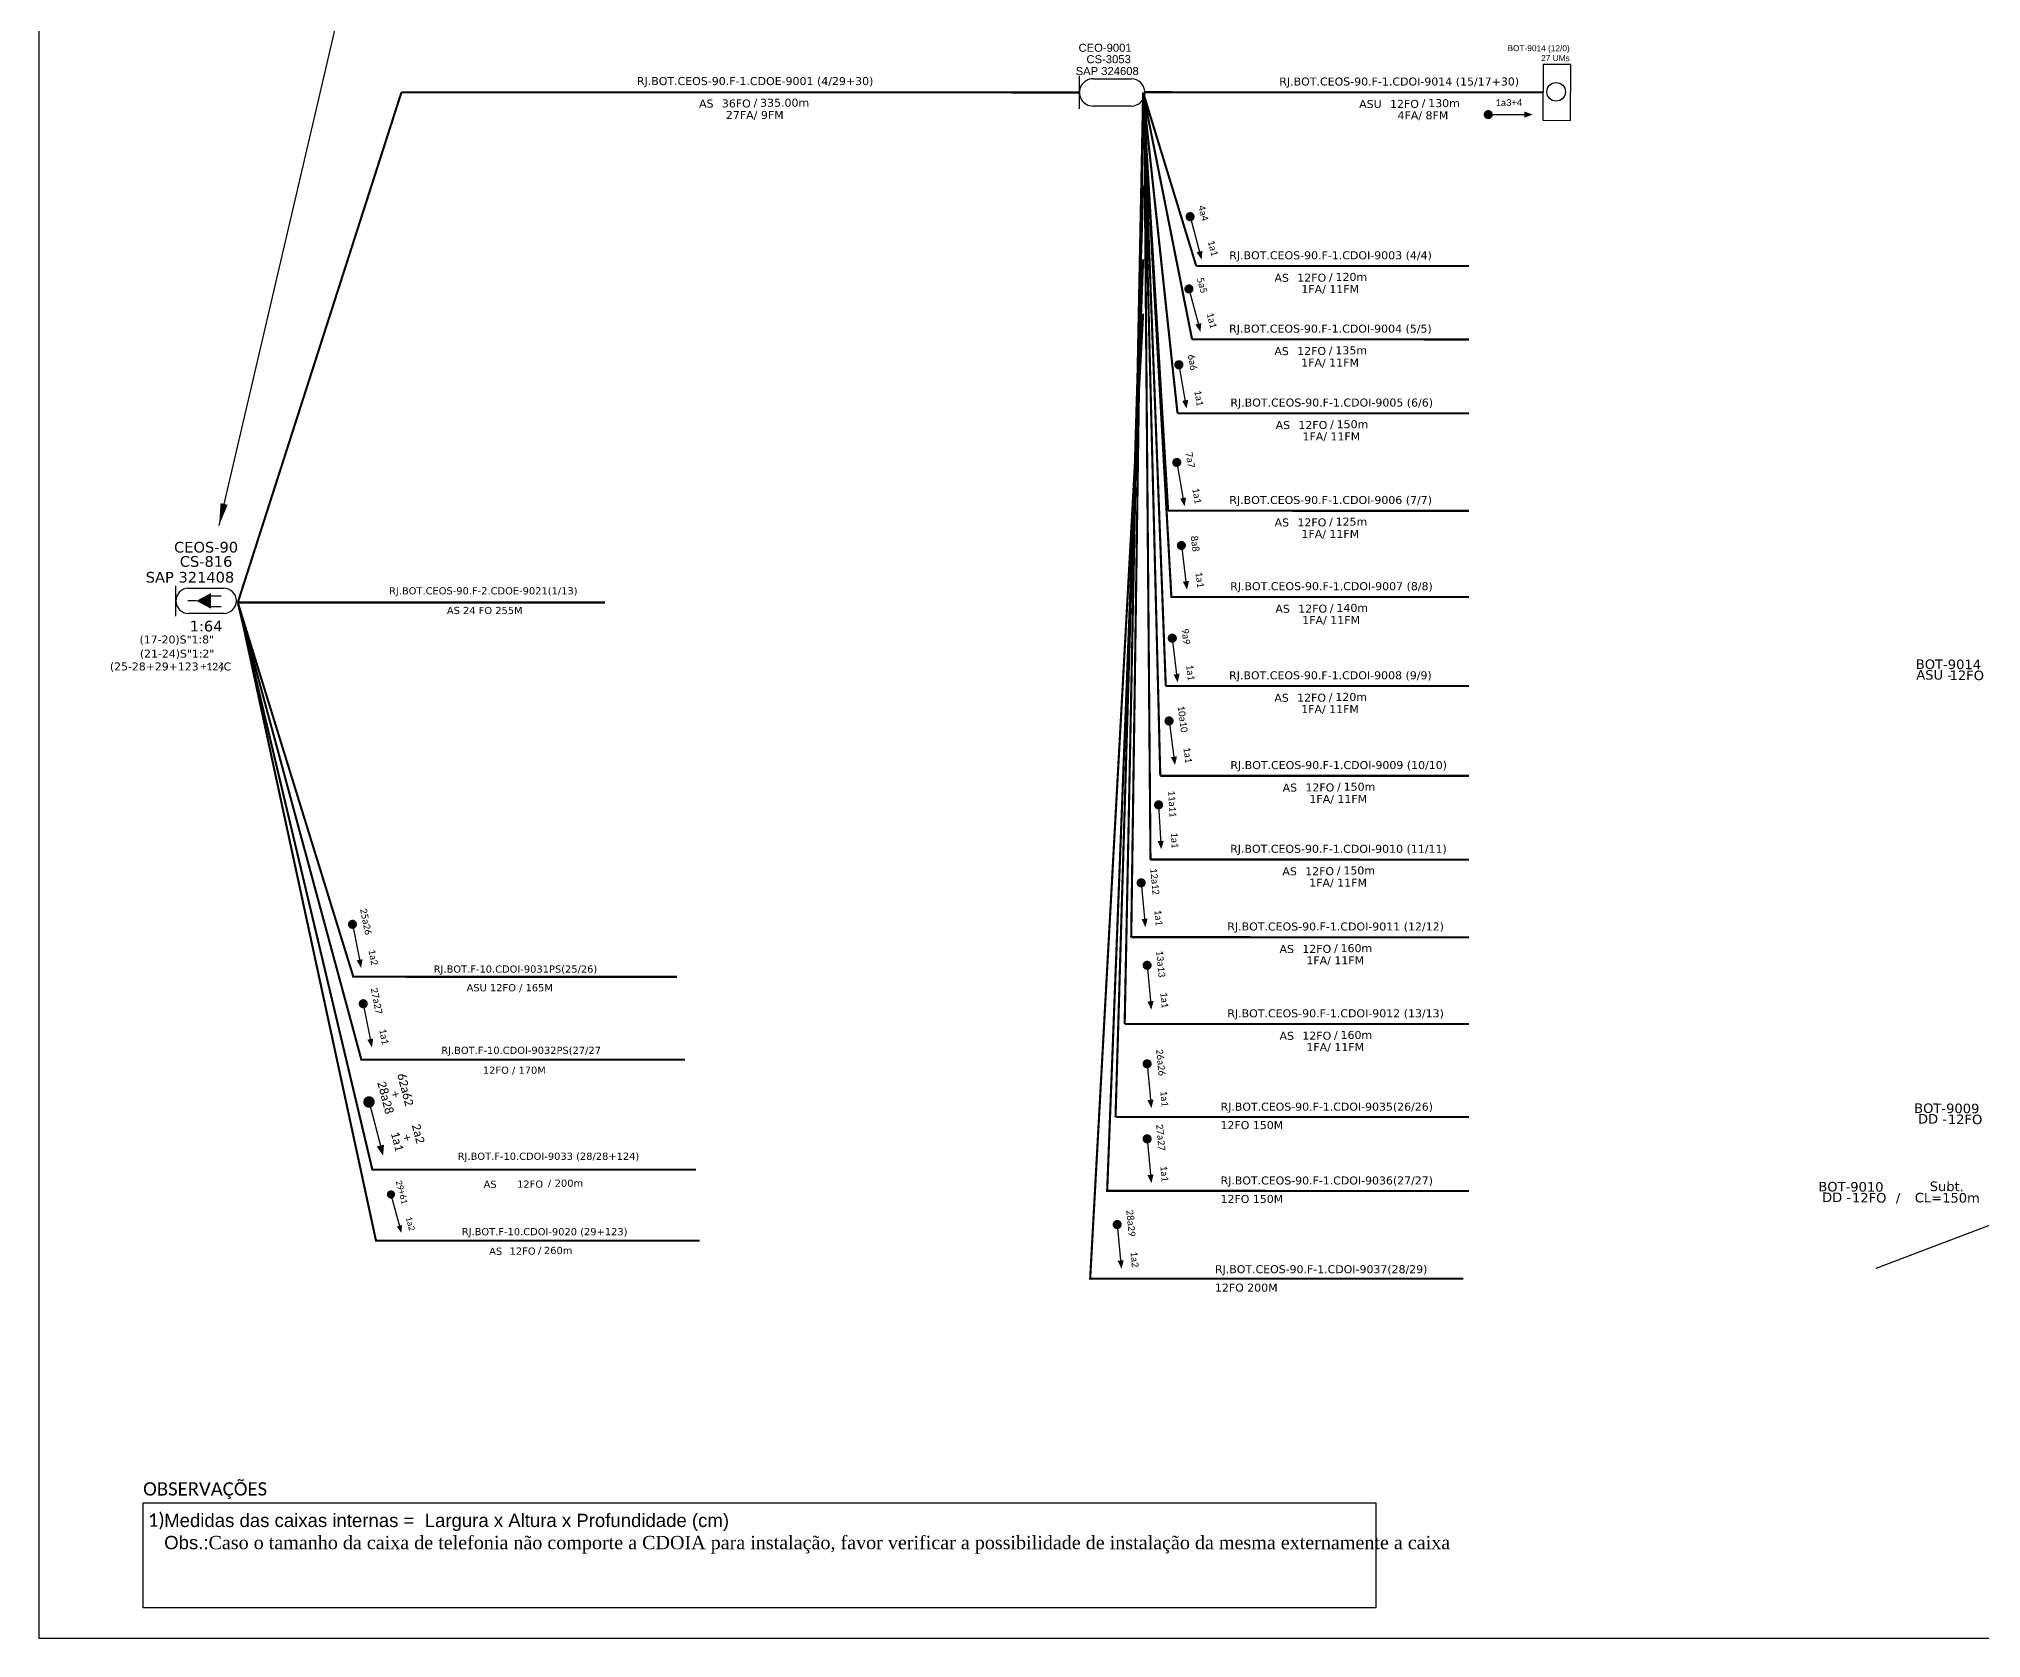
# Model space of a CAD drawing. Header units: metres. Extents: x -1286 to -445, y -500 to 94.
# Drawn here: x -1286.1 to -847.6, y -499.8 to -138.7 of the extents above; entities that cross this region are included whole.
import ezdxf
from ezdxf.enums import TextEntityAlignment as Align

# ---------------------------------------------------------------- set-up
doc = ezdxf.new("R2010")
doc.units = ezdxf.units.M
for name, color, linetype, lineweight in [("20.0-LEGENDA DOS CDO'S", 1, 'Continuous', 0), ('20.2-CDO_POSTE', 1, 'Continuous', 5), ('40.1-ETIQUETAS', 1, 'Continuous', 20)]:
    doc.layers.add(name, color=color, linetype=linetype, lineweight=lineweight)
for name, color, linetype in [('20.4-CEOS', 1, 'Continuous'), ('CAP a instalar', 1, 'Continuous'), ('label_cabos', 7, 'Continuous'), ('Legenda', 1, 'Continuous'), ('Meio Fio', 7, 'Continuous'), ('QUADRA', 7, 'Continuous'), ('SETA', 7, 'Continuous')]:
    doc.layers.add(name, color=color, linetype=linetype)
doc.layers.add('EXTRA', color=50, linetype='Continuous', plot=False)
doc.styles.add('ARIAL', font='arial.ttf')
doc.styles.add('MtXpl_Calibri', font='calibri.ttf')
doc.styles.add('siredit', font='verdana.ttf')
doc.styles.add('WMF-Calibri0', font='calibri.ttf')
doc.linetypes.add('FENCELINE1', pattern='A,0.25,-0.1,[133,ltypeshp.shx,S=0.1,R=0,X=-0.1,Y=0],-0.1,1', length=1.45)
doc.dimstyles.new('ISO-25', dxfattribs={"dimtxt": 2.5, "dimasz": 2.5, "dimexe": 1.25, "dimexo": 0.625, "dimtad": 1, "dimtxsty": 'Standard', "dimcen": 2.5, "dimadec": 0, "dimazin": 0, "dimtfac": 1, "dimtmove": 0, "dimatfit": 3, "dimfxl": 0, "dimarcsym": 0})

# ---------------------------------------------------------------- blocks, each defined once
blk = doc.blocks.new('CDOE-TEXTO PADRÃO')
at = {"layer": "20.0-LEGENDA DOS CDO'S", "color": 0, "style": 'ARIAL'}
for tag, p in [('CDO_N', (0.49, 7.39)), ('CORDOALHA', (0.5, 4.33)), ('SAP', (0.51, 1.67)), ('SPLITER_1', (0.59, -0.91)), ('SPLITER_2', (0.6, -3.55)), ('(XX-XX_F)S', (0.54, -8.29)), ('(XX-XX_L)S', (0.55, -10.83)), ('UMS', (0.55, -13.15))]:
    blk.add_attdef(tag, p, '', height=1.7, rotation=0.118, dxfattribs=at)
blk.add_attdef('FIBRAS_UTILIZADAS', text='', height=1.7, rotation=0.118, dxfattribs=at).set_placement((19.77, 7.43), align=Align.CENTER)
blk = doc.blocks.new('ETIQUETA_RS5F')
at = {"layer": '40.1-ETIQUETAS', "color": 0, "style": 'siredit'}
blk.add_text('/', height=1.5, dxfattribs=at).set_placement((1.58, -1.95), align=Align.MIDDLE_RIGHT)
for tag, p in [('ETIQUETA_R_PRIMARIA', (1.21, 4.1)), ('ETIQUETA_R_SECUNDARIA', (1.21, 2.1)), ('F_ATIVAS/F_MORTAS', (1.14, -4.24))]:
    blk.add_attdef(tag, text='', height=1.5, dxfattribs=at).set_placement(p, align=Align.MIDDLE_CENTER)
for tag, p in [('TIPO_CABO', (-6.58, -2.12)), ('CAP_CABO', (0.4, -2.09))]:
    blk.add_attdef(tag, text='', height=1.5, dxfattribs=at).set_placement(p, align=Align.MIDDLE_RIGHT)
blk.add_attdef('METROS', text='', height=1.5, dxfattribs=at).set_placement((2.14, -1.95), align=Align.MIDDLE_LEFT)
for tag, p in [('FUSÃO_1', (0.85, -8.39)), ('FUSÃO_2', (0.85, -10.6)), ('FUSÃO_3', (0.85, -12.93)), ('FUSÃO_4', (0.85, -15.14)), ('FUSÃO_5', (0.85, -17.16))]:
    blk.add_attdef(tag, text='', height=1.5, dxfattribs=at).set_placement(p, align=Align.CENTER)
blk = doc.blocks.new('LEGENDA DOS CABOS')
at = {"layer": 'EXTRA', "color": 0, "style": 'siredit'}
for tag, p in [('ID', (4.6, 0.97)), ('XX', (9.03, 0.97))]:
    blk.add_attdef(tag, text='', height=0.48, rotation=359.69, dxfattribs=at).set_placement(p, align=Align.MIDDLE_CENTER)
at = {"layer": 'Legenda', "color": 0, "style": 'siredit'}
for tag, p in [('TIPO_CABO', (1.31, 0)), ('CABO', (4.69, -0.05)), ('/', (6.81, -0.05)), ('METROS', (10.03, -0.05))]:
    blk.add_attdef(tag, text='', height=0.8, rotation=359.69, dxfattribs=at).set_placement(p, align=Align.MIDDLE_CENTER)

msp = doc.modelspace()

# ---------------------------------------------------------------- linework, layer by layer
at = {"color": 0}
for p, q in [((-1262.5, -469.23), (-984.25, -469.23)), ((-1262.5, -492.93), (-1262.5, -469.23)), ((-984.25, -469.23), (-984.25, -492.93)), ((-984.25, -492.93), (-1262.5, -492.93))]:
    msp.add_line(p, q, dxfattribs=at)
msp.add_lwpolyline([(-1286.07, -499.81), (-445.07, -499.81), (-445.07, 94.19), (-1286.07, 94.19)], close=True)
at = {"color": 1}
msp.add_lwpolyline([(-946.5, -157.12), (-940.25, -157.16), (-940.18, -144.55), (-946.42, -144.51)], close=True, dxfattribs=at)
at = {"const_width": 1.03}
msp.add_lwpolyline([(-959.36, -155.85, 1), (-958.33, -155.85, 1)], format="xyb", close=True, dxfattribs=at)
at = {"color": 7}
for points, const_width in [([(-1026.29, -178.39, 1), (-1026.03, -179.39, 1)], 1.03), ([(-1026.56, -194.71, 1), (-1026.29, -195.7, 1)], 1.03), ([(-1028.77, -211.82, 1), (-1028.6, -212.84, 1)], 1.03), ([(-1029.26, -233.88, 1), (-1029.08, -234.89, 1)], 1.03), ([(-1028.19, -252.62, 1), (-1028.06, -253.64, 1)], 1.03), ([(-1030.24, -273.54, 1), (-1030.12, -274.57, 1)], 1.03), ([(-1030.97, -292.22, 1), (-1030.84, -293.25, 1)], 1.03), ([(-1033.3, -311.17, 1), (-1033.24, -312.2, 1)], 1.03), ([(-1037.25, -328.77, 1), (-1037.16, -329.8, 1)], 1.03), ([(-1215.36, -338.15, 1), (-1215.16, -339.16, 1)], 1.03), ([(-1035.91, -347.39, 1), (-1035.81, -348.41, 1)], 1.03), ([(-1212.93, -356.07, 1), (-1212.73, -357.09, 1)], 1.03), ([(-1035.91, -369.64, 1), (-1035.81, -370.66, 1)], 1.03), ([(-1211.69, -378.14, 1), (-1211.37, -379.39, 1)], 1.29), ([(-1035.91, -386.57, 1), (-1035.81, -387.6, 1)], 1.03), ([(-1206.69, -399.18, 1), (-1206.46, -400.08, 1)], 0.928), ([(-1042.65, -405.92, 1), (-1042.56, -406.94, 1)], 1.03)]:
    msp.add_lwpolyline(points, format="xyb", close=True, dxfattribs=dict(at, const_width=const_width))
at = {"layer": '20.4-CEOS', "color": 5}
for p, q in [((-1252.29, -262.79), (-1244.32, -262.79)), ((-1244.32, -268.47), (-1252.29, -268.47))]:
    msp.add_line(p, q, dxfattribs=at)
for points in [[(-1255.13, -269.06), (-1255.13, -262.21)], [(-1250.5, -265.63), (-1252.42, -265.63)], [(-1247.36, -264.51), (-1244.94, -264.51)], [(-1247.36, -266.87), (-1244.94, -266.87)]]:
    msp.add_lwpolyline(points, dxfattribs=at)
msp.add_lwpolyline([(-1250.5, -265.63, 0, 3.51, 0), (-1247.22, -265.63, 3.51, 3.51, 0)], format="xyseb", dxfattribs=at)
for centre, start, end in [((-1252.29, -265.63), 90, 270), ((-1244.32, -265.63), 270, 90)]:
    msp.add_arc(centre, 2.84, start, end, dxfattribs=at)
at = {"layer": '40.1-ETIQUETAS', "color": 7}
msp.add_lwpolyline([(-1142, -350.5, 0.482, 0.482, 0), (-1215.07, -350.49, 0.482, 0.482, 0), (-1241.15, -266, 0, 0, 0)], format="xyseb", dxfattribs=at)
at = {"layer": 'CAP a instalar', "color": 5, "linetype": 'Continuous'}
for p, q in [((-1051.14, -154.56), (-1051.14, -147.15)), ((-1048.07, -147.78), (-1039.44, -147.78)), ((-1039.44, -153.93), (-1048.07, -153.93))]:
    msp.add_line(p, q, dxfattribs=at)
at = {"layer": 'CAP a instalar', "color": 5, "linetype": 'FENCELINE1', "ltscale": 7, "const_width": 0.482}
for points in [[(-1241.15, -266), (-1204.21, -150.83)], [(-1129.75, -150.83), (-1204.21, -150.83)], [(-1129.75, -150.83), (-1051.14, -150.85)]]:
    msp.add_lwpolyline(points, dxfattribs=at)
at = {"layer": 'CAP a instalar', "color": 7, "linetype": 'FENCELINE1', "ltscale": 7, "const_width": 0.482}
for points in [[(-1036.76, -150.86), (-1040.93, -361.16)], [(-1036.76, -150.86), (-1039.45, -341.56)], [(-1036.76, -150.86), (-1024.77, -190.03)], [(-1036.76, -150.86), (-1025.71, -206.6)], [(-1036.76, -150.86), (-1029, -223.29)], [(-1036.76, -150.86), (-1031.12, -245.28)], [(-1036.76, -150.86), (-1030.38, -264.75), (-963.21, -264.76)], [(-1036.76, -150.86), (-1031.65, -284.85)], [(-1036.76, -150.86), (-1032.89, -305.12)], [(-1036.54, -150.86), (-1035.1, -324.02)], [(-1036.76, -171.84), (-1042.99, -382.14)], [(-1036.76, -188.52), (-1044.88, -398.83), (-963.21, -398.84)], [(-1024.77, -190.03), (-963.21, -190.05)], [(-1036.76, -200.82), (-1048.72, -418.64), (-964.47, -418.66)], [(-1025.71, -206.6), (-963.21, -206.61)], [(-1029, -223.29), (-963.21, -223.31)], [(-1031.12, -245.28), (-963.21, -245.3)], [(-1241.15, -266), (-1158.24, -266)], [(-1031.65, -284.85), (-963.21, -284.87)], [(-1032.89, -305.12), (-963.21, -305.14)], [(-1035.1, -324.02), (-963.21, -324.04)], [(-1039.45, -341.56), (-963.21, -341.58)], [(-1040.93, -361.16), (-963.21, -361.17)], [(-1042.99, -382.14), (-963.21, -382.16)]]:
    msp.add_lwpolyline(points, dxfattribs=at)
at = {"layer": 'CAP a instalar', "color": 1, "linetype": 'FENCELINE1', "ltscale": 7, "const_width": 0.482}
msp.add_lwpolyline([(-1036.37, -150.8), (-946.46, -150.82)], dxfattribs=at)
at = {"layer": 'CAP a instalar', "color": 7, "linetype": 'FENCELINE1', "ltscale": 7}
for points in [[(-1140.19, -369.19, 0.482, 0.482, 0), (-1213.26, -369.19, 0.482, 0.482, 0), (-1241.15, -266, 0, 0, 0)], [(-1137.71, -394.02, 0.482, 0.482, 0), (-1210.78, -394.02, 0.482, 0.482, 0), (-1241.15, -266, 0, 0, 0)], [(-1136.88, -410.07, 0.482, 0.482, 0), (-1209.95, -410.07, 0.482, 0.482, 0), (-1240.32, -269.36, 0, 0, 0)]]:
    msp.add_lwpolyline(points, format="xyseb", dxfattribs=at)
at = {"layer": 'CAP a instalar', "color": 5, "linetype": 'Continuous'}
for centre, start_param, end_param in [((-1048.07, -150.85), 6.283185, 9.424778), ((-1039.44, -150.85), 3.141593, 6.283185)]:
    msp.add_ellipse(centre, major_axis=(0, 3.07), ratio=1, start_param=start_param, end_param=end_param, dxfattribs=at)
at = {"layer": 'Meio Fio', "color": 1}
msp.add_circle((-943.52, -150.7), 2.1, dxfattribs=at)
at = {"layer": 'QUADRA', "color": 4}
for points in [[(-871.25, -416.29), (-843.87, -405.89)], [(-871.25, -416.29), (-850.01, -408.23)]]:
    msp.add_lwpolyline(points, dxfattribs=at)
at = {"layer": 'SETA'}
msp.add_lwpolyline([(-958.84, -155.85), (-949.97, -155.85)], dxfattribs=at)
at = {"layer": 'SETA', "color": 7}
for points in [[(-1026.16, -178.89), (-1023.87, -187.46)], [(-1026.43, -195.2), (-1024.14, -203.78)], [(-1028.68, -212.33), (-1027.16, -221.07)], [(-1029.17, -234.38), (-1027.62, -243.13)], [(-1028.12, -253.13), (-1027.02, -261.93)], [(-1030.18, -274.05), (-1029.13, -282.87)], [(-1030.9, -292.73), (-1029.73, -301.53)], [(-1033.27, -311.68), (-1032.75, -320.54)], [(-1037.2, -329.29), (-1036.37, -338.12)], [(-1215.26, -338.65), (-1213.54, -347.36)], [(-1035.86, -347.9), (-1035.03, -356.74)], [(-1212.83, -356.58), (-1211.12, -365.29)], [(-1035.86, -370.15), (-1035.03, -378.99)], [(-1211.53, -378.77), (-1208.74, -389.47)], [(-1035.86, -387.08), (-1035.03, -395.92)], [(-1206.58, -399.63), (-1204.52, -407.33)], [(-1042.6, -406.43), (-1041.77, -415.27)]]:
    msp.add_lwpolyline(points, dxfattribs=at)
at = {"layer": 'SETA'}
msp.add_solid([(-950.68, -155.15), (-948.79, -155.84), (-950.68, -156.53)], dxfattribs=at)
at = {"layer": 'SETA', "color": 7}
for points in [[(-1023.37, -186.59), (-1023.55, -188.6), (-1024.7, -186.95)], [(-1023.64, -202.91), (-1023.82, -204.92), (-1024.97, -203.27)], [(-1026.59, -220.25), (-1026.94, -222.23), (-1027.94, -220.49)], [(-1027.06, -242.3), (-1027.4, -244.28), (-1028.41, -242.54)], [(-1026.41, -261.14), (-1026.86, -263.1), (-1027.78, -261.31)], [(-1028.52, -282.08), (-1028.97, -284.04), (-1029.88, -282.24)], [(-1029.13, -300.73), (-1029.56, -302.7), (-1030.5, -300.91)], [(-1032.09, -319.79), (-1032.67, -321.72), (-1033.47, -319.87)], [(-1035.74, -337.35), (-1036.25, -339.3), (-1037.11, -337.48)], [(-1212.99, -346.52), (-1213.3, -348.51), (-1214.34, -346.79)], [(-1034.4, -355.96), (-1034.91, -357.91), (-1035.77, -356.09)], [(-1210.57, -364.45), (-1210.88, -366.44), (-1211.92, -364.72)], [(-1034.4, -378.21), (-1034.91, -380.16), (-1035.77, -378.34)], [(-1208.12, -388.39), (-1208.36, -390.89), (-1209.78, -388.82)], [(-1034.4, -395.14), (-1034.91, -397.09), (-1035.77, -395.27)], [(-1204.07, -406.55), (-1204.23, -408.35), (-1205.27, -406.87)], [(-1041.14, -414.49), (-1041.65, -416.44), (-1042.51, -414.62)]]:
    msp.add_solid(points, dxfattribs=at)

# ---------------------------------------------------------------- block references
at = {"layer": '20.2-CDO_POSTE', "color": 5}
ref = msp.add_blockref('CDOE-TEXTO PADRÃO', (-1051.46, -148.9), dxfattribs=dict(at, xscale=1.067950867965884, yscale=1.067950867965884, zscale=1.067950867965884))
ref.add_attrib('CDO_N', 'CEO-9001', (-1051.34, -141.68), dxfattribs={"layer": "20.0-LEGENDA DOS CDO'S", "color": 0, "height": 1.815, "rotation": 0.118, "style": 'ARIAL'})
ref.add_attrib('CORDOALHA', 'CS-3053', (-1049.55, -144.26), dxfattribs={"layer": "20.0-LEGENDA DOS CDO'S", "color": 0, "height": 1.815, "rotation": 0.118, "style": 'ARIAL'})
ref.add_attrib('SAP', 'SAP 324608', (-1051.99, -146.94), dxfattribs={"layer": "20.0-LEGENDA DOS CDO'S", "color": 0, "height": 1.815, "rotation": 0.118, "style": 'ARIAL'})
at = {"layer": '40.1-ETIQUETAS', "color": 7}
ref = msp.add_blockref('ETIQUETA_RS5F', (-995.87, -190.14), dxfattribs=dict(at, xscale=1.204209894565472, yscale=1.204209894565472, zscale=1.204209894565472))
ref.add_attrib('ETIQUETA_R_SECUNDARIA', 'RJ.BOT.CEOS-90.F-1.CDOI-9003 (4/4)', dxfattribs={"color": 0, "height": 1.8063, "style": 'siredit'}).set_placement((-994.45, -187.61), align=Align.MIDDLE_CENTER)
ref.add_attrib('TIPO_CABO', 'AS', dxfattribs={"color": 0, "height": 1.806, "style": 'siredit'}).set_placement((-1003.84, -192.69), align=Align.MIDDLE_RIGHT)
ref.add_attrib('CAP_CABO', '12FO', dxfattribs={"color": 0, "height": 1.806, "style": 'siredit'}).set_placement((-995.43, -192.66), align=Align.MIDDLE_RIGHT)
ref.add_attrib('METROS', '120m', dxfattribs={"color": 0, "height": 1.806, "style": 'siredit'}).set_placement((-993.33, -192.49), align=Align.MIDDLE_LEFT)
ref.add_attrib('F_ATIVAS/F_MORTAS', '1FA/ 11FM', dxfattribs={"color": 0, "height": 1.806, "style": 'siredit'}).set_placement((-994.53, -195.25), align=Align.MIDDLE_CENTER)
ref = msp.add_blockref('ETIQUETA_RS5F', (-995.9, -206.7), dxfattribs=dict(at, xscale=1.204209894565472, yscale=1.204209894565472, zscale=1.204209894565472))
ref.add_attrib('ETIQUETA_R_SECUNDARIA', 'RJ.BOT.CEOS-90.F-1.CDOI-9004 (5/5)', dxfattribs={"color": 0, "height": 1.8063, "style": 'siredit'}).set_placement((-994.48, -204.17), align=Align.MIDDLE_CENTER)
ref.add_attrib('TIPO_CABO', 'AS', dxfattribs={"color": 0, "height": 1.806, "style": 'siredit'}).set_placement((-1003.87, -209.25), align=Align.MIDDLE_RIGHT)
ref.add_attrib('CAP_CABO', '12FO', dxfattribs={"color": 0, "height": 1.806, "style": 'siredit'}).set_placement((-995.46, -209.22), align=Align.MIDDLE_RIGHT)
ref.add_attrib('METROS', '135m', dxfattribs={"color": 0, "height": 1.806, "style": 'siredit'}).set_placement((-993.36, -209.06), align=Align.MIDDLE_LEFT)
ref.add_attrib('F_ATIVAS/F_MORTAS', '1FA/ 11FM', dxfattribs={"color": 0, "height": 1.806, "style": 'siredit'}).set_placement((-994.56, -211.82), align=Align.MIDDLE_CENTER)
ref = msp.add_blockref('ETIQUETA_RS5F', (-995.61, -223.4), dxfattribs=dict(at, xscale=1.204209894565472, yscale=1.204209894565472, zscale=1.204209894565472))
ref.add_attrib('ETIQUETA_R_SECUNDARIA', 'RJ.BOT.CEOS-90.F-1.CDOI-9005 (6/6)', dxfattribs={"color": 0, "height": 1.8063, "style": 'siredit'}).set_placement((-994.19, -220.86), align=Align.MIDDLE_CENTER)
ref.add_attrib('TIPO_CABO', 'AS', dxfattribs={"color": 0, "height": 1.806, "style": 'siredit'}).set_placement((-1003.58, -225.94), align=Align.MIDDLE_RIGHT)
ref.add_attrib('CAP_CABO', '12FO', dxfattribs={"color": 0, "height": 1.806, "style": 'siredit'}).set_placement((-995.17, -225.92), align=Align.MIDDLE_RIGHT)
ref.add_attrib('METROS', '150m', dxfattribs={"color": 0, "height": 1.806, "style": 'siredit'}).set_placement((-993.07, -225.75), align=Align.MIDDLE_LEFT)
ref.add_attrib('F_ATIVAS/F_MORTAS', '1FA/ 11FM', dxfattribs={"color": 0, "height": 1.806, "style": 'siredit'}).set_placement((-994.27, -228.51), align=Align.MIDDLE_CENTER)
ref = msp.add_blockref('ETIQUETA_RS5F', (-995.84, -245.39), dxfattribs=dict(at, xscale=1.204209894565472, yscale=1.204209894565472, zscale=1.204209894565472))
ref.add_attrib('ETIQUETA_R_SECUNDARIA', 'RJ.BOT.CEOS-90.F-1.CDOI-9006 (7/7)', dxfattribs={"color": 0, "height": 1.8063, "style": 'siredit'}).set_placement((-994.42, -242.85), align=Align.MIDDLE_CENTER)
ref.add_attrib('TIPO_CABO', 'AS', dxfattribs={"color": 0, "height": 1.806, "style": 'siredit'}).set_placement((-1003.81, -247.93), align=Align.MIDDLE_RIGHT)
ref.add_attrib('CAP_CABO', '12FO', dxfattribs={"color": 0, "height": 1.806, "style": 'siredit'}).set_placement((-995.4, -247.91), align=Align.MIDDLE_RIGHT)
ref.add_attrib('METROS', '125m', dxfattribs={"color": 0, "height": 1.806, "style": 'siredit'}).set_placement((-993.3, -247.74), align=Align.MIDDLE_LEFT)
ref.add_attrib('F_ATIVAS/F_MORTAS', '1FA/ 11FM', dxfattribs={"color": 0, "height": 1.806, "style": 'siredit'}).set_placement((-994.5, -250.5), align=Align.MIDDLE_CENTER)
ref = msp.add_blockref('ETIQUETA_RS5F', (-995.66, -264.86), dxfattribs=dict(at, xscale=1.204209894565472, yscale=1.204209894565472, zscale=1.204209894565472))
ref.add_attrib('ETIQUETA_R_SECUNDARIA', 'RJ.BOT.CEOS-90.F-1.CDOI-9007 (8/8)', dxfattribs={"color": 0, "height": 1.8063, "style": 'siredit'}).set_placement((-994.24, -262.32), align=Align.MIDDLE_CENTER)
ref.add_attrib('TIPO_CABO', 'AS', dxfattribs={"color": 0, "height": 1.806, "style": 'siredit'}).set_placement((-1003.63, -267.41), align=Align.MIDDLE_RIGHT)
ref.add_attrib('CAP_CABO', '12FO', dxfattribs={"color": 0, "height": 1.806, "style": 'siredit'}).set_placement((-995.22, -267.38), align=Align.MIDDLE_RIGHT)
ref.add_attrib('METROS', '140m', dxfattribs={"color": 0, "height": 1.806, "style": 'siredit'}).set_placement((-993.12, -267.21), align=Align.MIDDLE_LEFT)
ref.add_attrib('F_ATIVAS/F_MORTAS', '1FA/ 11FM', dxfattribs={"color": 0, "height": 1.806, "style": 'siredit'}).set_placement((-994.32, -269.97), align=Align.MIDDLE_CENTER)
ref = msp.add_blockref('ETIQUETA_RS5F', (-995.91, -284.96), dxfattribs=dict(at, xscale=1.204209894565472, yscale=1.204209894565472, zscale=1.204209894565472))
ref.add_attrib('ETIQUETA_R_SECUNDARIA', 'RJ.BOT.CEOS-90.F-1.CDOI-9008 (9/9)', dxfattribs={"color": 0, "height": 1.8063, "style": 'siredit'}).set_placement((-994.48, -282.43), align=Align.MIDDLE_CENTER)
ref.add_attrib('TIPO_CABO', 'AS', dxfattribs={"color": 0, "height": 1.806, "style": 'siredit'}).set_placement((-1003.87, -287.51), align=Align.MIDDLE_RIGHT)
ref.add_attrib('CAP_CABO', '12FO', dxfattribs={"color": 0, "height": 1.806, "style": 'siredit'}).set_placement((-995.47, -287.48), align=Align.MIDDLE_RIGHT)
ref.add_attrib('METROS', '120m', dxfattribs={"color": 0, "height": 1.806, "style": 'siredit'}).set_placement((-993.36, -287.31), align=Align.MIDDLE_LEFT)
ref.add_attrib('F_ATIVAS/F_MORTAS', '1FA/ 11FM', dxfattribs={"color": 0, "height": 1.806, "style": 'siredit'}).set_placement((-994.57, -290.07), align=Align.MIDDLE_CENTER)
ref = msp.add_blockref('ETIQUETA_RS5F', (-994.04, -305.23), dxfattribs=dict(at, xscale=1.204209894565472, yscale=1.204209894565472, zscale=1.204209894565472))
ref.add_attrib('ETIQUETA_R_SECUNDARIA', 'RJ.BOT.CEOS-90.F-1.CDOI-9009 (10/10)', dxfattribs={"color": 0, "height": 1.8063, "style": 'siredit'}).set_placement((-992.61, -302.7), align=Align.MIDDLE_CENTER)
ref.add_attrib('TIPO_CABO', 'AS', dxfattribs={"color": 0, "height": 1.806, "style": 'siredit'}).set_placement((-1002, -307.78), align=Align.MIDDLE_RIGHT)
ref.add_attrib('CAP_CABO', '12FO', dxfattribs={"color": 0, "height": 1.806, "style": 'siredit'}).set_placement((-993.6, -307.75), align=Align.MIDDLE_RIGHT)
ref.add_attrib('METROS', '150m', dxfattribs={"color": 0, "height": 1.806, "style": 'siredit'}).set_placement((-991.49, -307.59), align=Align.MIDDLE_LEFT)
ref.add_attrib('F_ATIVAS/F_MORTAS', '1FA/ 11FM', dxfattribs={"color": 0, "height": 1.806, "style": 'siredit'}).set_placement((-992.7, -310.35), align=Align.MIDDLE_CENTER)
ref = msp.add_blockref('ETIQUETA_RS5F', (-994.09, -324.13), dxfattribs=dict(at, xscale=1.204209894565472, yscale=1.204209894565472, zscale=1.204209894565472))
ref.add_attrib('ETIQUETA_R_SECUNDARIA', 'RJ.BOT.CEOS-90.F-1.CDOI-9010 (11/11)', dxfattribs={"color": 0, "height": 1.8063, "style": 'siredit'}).set_placement((-992.67, -321.6), align=Align.MIDDLE_CENTER)
ref.add_attrib('TIPO_CABO', 'AS', dxfattribs={"color": 0, "height": 1.806, "style": 'siredit'}).set_placement((-1002.06, -326.68), align=Align.MIDDLE_RIGHT)
ref.add_attrib('CAP_CABO', '12FO', dxfattribs={"color": 0, "height": 1.806, "style": 'siredit'}).set_placement((-993.65, -326.66), align=Align.MIDDLE_RIGHT)
ref.add_attrib('METROS', '150m', dxfattribs={"color": 0, "height": 1.806, "style": 'siredit'}).set_placement((-991.55, -326.49), align=Align.MIDDLE_LEFT)
ref.add_attrib('F_ATIVAS/F_MORTAS', '1FA/ 11FM', dxfattribs={"color": 0, "height": 1.806, "style": 'siredit'}).set_placement((-992.75, -329.25), align=Align.MIDDLE_CENTER)
ref = msp.add_blockref('ETIQUETA_RS5F', (-994.73, -341.67), dxfattribs=dict(at, xscale=1.204209894565472, yscale=1.204209894565472, zscale=1.204209894565472))
ref.add_attrib('ETIQUETA_R_SECUNDARIA', 'RJ.BOT.CEOS-90.F-1.CDOI-9011 (12/12)', dxfattribs={"color": 0, "height": 1.8063, "style": 'siredit'}).set_placement((-993.31, -339.14), align=Align.MIDDLE_CENTER)
ref.add_attrib('TIPO_CABO', 'AS', dxfattribs={"color": 0, "height": 1.806, "style": 'siredit'}).set_placement((-1002.7, -344.22), align=Align.MIDDLE_RIGHT)
ref.add_attrib('CAP_CABO', '12FO', dxfattribs={"color": 0, "height": 1.806, "style": 'siredit'}).set_placement((-994.29, -344.19), align=Align.MIDDLE_RIGHT)
ref.add_attrib('METROS', '160m', dxfattribs={"color": 0, "height": 1.806, "style": 'siredit'}).set_placement((-992.19, -344.03), align=Align.MIDDLE_LEFT)
ref.add_attrib('F_ATIVAS/F_MORTAS', '1FA/ 11FM', dxfattribs={"color": 0, "height": 1.806, "style": 'siredit'}).set_placement((-993.39, -346.79), align=Align.MIDDLE_CENTER)
ref = msp.add_blockref('ETIQUETA_RS5F', (-994.73, -361.27), dxfattribs=dict(at, xscale=1.204209894565472, yscale=1.204209894565472, zscale=1.204209894565472))
ref.add_attrib('ETIQUETA_R_SECUNDARIA', 'RJ.BOT.CEOS-90.F-1.CDOI-9012 (13/13)', dxfattribs={"color": 0, "height": 1.8063, "style": 'siredit'}).set_placement((-993.31, -358.74), align=Align.MIDDLE_CENTER)
ref.add_attrib('TIPO_CABO', 'AS', dxfattribs={"color": 0, "height": 1.806, "style": 'siredit'}).set_placement((-1002.7, -363.82), align=Align.MIDDLE_RIGHT)
ref.add_attrib('CAP_CABO', '12FO', dxfattribs={"color": 0, "height": 1.806, "style": 'siredit'}).set_placement((-994.29, -363.79), align=Align.MIDDLE_RIGHT)
ref.add_attrib('METROS', '160m', dxfattribs={"color": 0, "height": 1.806, "style": 'siredit'}).set_placement((-992.19, -363.62), align=Align.MIDDLE_LEFT)
ref.add_attrib('F_ATIVAS/F_MORTAS', '1FA/ 11FM', dxfattribs={"color": 0, "height": 1.806, "style": 'siredit'}).set_placement((-993.39, -366.38), align=Align.MIDDLE_CENTER)
at = {"layer": 'label_cabos', "color": 0, "lineweight": 0}
ref = msp.add_blockref('LEGENDA DOS CABOS', (-864.07, -283.46), dxfattribs=dict(at, xscale=2.150537634408602, yscale=2.150537634408602, zscale=2.150537634408602))
ref.add_attrib('ID', 'BOT-9014', dxfattribs={"color": 0, "height": 2.151, "rotation": 359.69, "style": 'siredit'}).set_placement((-854.95, -279.95), align=Align.MIDDLE_CENTER)
ref.add_attrib('CABO', '12FO', dxfattribs={"color": 0, "height": 2.151, "rotation": 359.69, "style": 'siredit'}).set_placement((-850.81, -282.44), align=Align.MIDDLE_CENTER)
ref.add_attrib('METROS', 'CL=130m', dxfattribs={"color": 0, "height": 2.151, "rotation": 359.69, "style": 'siredit'}).set_placement((-833.19, -282.44), align=Align.MIDDLE_CENTER)
ref.add_attrib('XX', 'Aéreo/Subt.', dxfattribs={"color": 0, "height": 2.1505, "rotation": 359.69, "style": 'siredit'}).set_placement((-833.3, -279.86), align=Align.MIDDLE_CENTER)
ref.add_attrib('/', '/', dxfattribs={"color": 0, "height": 2.15, "rotation": 359.69, "style": 'siredit'}).set_placement((-844.3, -282.44), align=Align.MIDDLE_CENTER)
ref.add_attrib('TIPO_CABO', 'ASU -', dxfattribs={"color": 0, "height": 2.151, "rotation": 359.69, "style": 'siredit'}).set_placement((-858.18, -282.34), align=Align.MIDDLE_CENTER)
ref = msp.add_blockref('LEGENDA DOS CABOS', (-864.45, -383.7), dxfattribs=dict(at, xscale=2.150537634408602, yscale=2.150537634408602, zscale=2.150537634408602))
ref.add_attrib('ID', 'BOT-9009', dxfattribs={"color": 0, "height": 2.151, "rotation": 359.69, "style": 'siredit'}).set_placement((-855.33, -380.19), align=Align.MIDDLE_CENTER)
ref.add_attrib('CABO', '12FO', dxfattribs={"color": 0, "height": 2.151, "rotation": 359.69, "style": 'siredit'}).set_placement((-851.19, -382.68), align=Align.MIDDLE_CENTER)
ref.add_attrib('METROS', 'CL=150m', dxfattribs={"color": 0, "height": 2.151, "rotation": 359.69, "style": 'siredit'}).set_placement((-833.57, -382.68), align=Align.MIDDLE_CENTER)
ref.add_attrib('XX', 'Subt.', dxfattribs={"color": 0, "height": 2.151, "rotation": 359.69, "style": 'siredit'}).set_placement((-833.68, -380.1), align=Align.MIDDLE_CENTER)
ref.add_attrib('/', '/', dxfattribs={"color": 0, "height": 2.15, "rotation": 359.69, "style": 'siredit'}).set_placement((-844.68, -382.68), align=Align.MIDDLE_CENTER)
ref.add_attrib('TIPO_CABO', 'DD -', dxfattribs={"color": 0, "height": 2.151, "rotation": 359.69, "style": 'siredit'}).set_placement((-858.56, -382.57), align=Align.MIDDLE_CENTER)
ref = msp.add_blockref('LEGENDA DOS CABOS', (-886.09, -401.4), dxfattribs=dict(at, xscale=2.150537634408602, yscale=2.150537634408602, zscale=2.150537634408602))
ref.add_attrib('ID', 'BOT-9010', dxfattribs={"color": 0, "height": 2.151, "rotation": 359.69, "style": 'siredit'}).set_placement((-876.97, -397.9), align=Align.MIDDLE_CENTER)
ref.add_attrib('CABO', '12FO', dxfattribs={"color": 0, "height": 2.151, "rotation": 359.69, "style": 'siredit'}).set_placement((-872.84, -400.38), align=Align.MIDDLE_CENTER)
ref.add_attrib('METROS', 'CL=150m', dxfattribs={"color": 0, "height": 2.151, "rotation": 359.69, "style": 'siredit'}).set_placement((-855.21, -400.38), align=Align.MIDDLE_CENTER)
ref.add_attrib('XX', 'Subt.', dxfattribs={"color": 0, "height": 2.151, "rotation": 359.69, "style": 'siredit'}).set_placement((-855.32, -397.81), align=Align.MIDDLE_CENTER)
ref.add_attrib('/', '/', dxfattribs={"color": 0, "height": 2.15, "rotation": 359.69, "style": 'siredit'}).set_placement((-866.32, -400.38), align=Align.MIDDLE_CENTER)
ref.add_attrib('TIPO_CABO', 'DD -', dxfattribs={"color": 0, "height": 2.151, "rotation": 359.69, "style": 'siredit'}).set_placement((-880.2, -400.28), align=Align.MIDDLE_CENTER)

# ---------------------------------------------------------------- texts
at = {"color": 5, "style": 'MtXpl_Calibri'}
msp.add_text('+124', height=1.705, dxfattribs=at).set_placement((-1249.61, -281.31))
at = {"color": 7, "style": 'MtXpl_Calibri'}
for s, height, rotation, p in [('62a62', 1.93, 284.5773, (-1205.19, -372.57)), ('+', 1.93, 284.5773, (-1206.65, -376.57)), ('2a2', 1.93, 284.5773, (-1201.89, -383.98)), ('+', 1.93, 284.5773, (-1204.04, -386.36)), ('29+61', 1.391, 284.9567, (-1205.51, -396.66)), ('1a2', 1.391, 284.9567, (-1203.26, -404.85))]:
    msp.add_text(s, height=height, rotation=rotation, dxfattribs=at).set_placement(p)
at = {"style": 'WMF-Calibri0'}
msp.add_text('OBSERVAÇÕES', height=3, dxfattribs=at).set_placement((-1262.52, -467.61))
at = {"color": 252, "insert": (-940.45, -140.2), "char_height": 1.3403, "width": 21.7492, "attachment_point": 3, "rotation": 359.9363, "style": 'ARIAL'}
msp.add_mtext('{\\C1;BOT-9014 (12/0)\\P27 UMs}', dxfattribs=at)
at = {"insert": (-954.2, -153.14), "char_height": 1.5486, "width": 26.1808, "attachment_point": 5}
msp.add_mtext('{\\fCalibri|b0|i0|c0|p34;\\C7;1a3+\\C1;4}', dxfattribs=at)
at = {"color": 7, "attachment_point": 5}
for s, insert, char_height, width, rotation in [('\\C7;\\fCalibri|b0|i0|c0|p34;4a4', (-1023.17, -178.07), 1.5486, 26.1808, 284.9567), ('\\C7;\\fCalibri|b0|i0|c0|p34;1a1', (-1020.99, -186.01), 1.5486, 30.6147, 284.9567), ('\\C7;\\fCalibri|b0|i0|c0|p34;5a5', (-1023.44, -194.39), 1.5486, 26.1808, 284.9567), ('\\C7;\\fCalibri|b0|i0|c0|p34;1a1', (-1021.25, -202.32), 1.5486, 26.1808, 284.9567), ('\\C7;\\fCalibri|b0|i0|c0|p34;6a6', (-1025.63, -211.78), 1.5486, 26.1808, 279.8995), ('\\C7;\\fCalibri|b0|i0|c0|p34;1a1', (-1024.16, -219.87), 1.5486, 26.1808, 279.8995), ('\\C7;\\fCalibri|b0|i0|c0|p34;7a7', (-1026.12, -233.83), 1.5486, 26.1808, 280.0111), ('\\C7;\\fCalibri|b0|i0|c0|p34;1a1', (-1024.62, -241.92), 1.5486, 26.1808, 280.0111), ('\\C7;\\fCalibri|b0|i0|c0|p34;8a8', (-1025.05, -252.73), 1.5486, 26.1808, 277.1212), ('\\C7;\\fCalibri|b0|i0|c0|p34;1a1', (-1023.97, -260.88), 1.5486, 26.1808, 277.1212), ('\\C7;\\fCalibri|b0|i0|c0|p34;9a9', (-1027.1, -273.67), 1.5486, 26.1808, 276.7955), ('\\C7;\\fCalibri|b0|i0|c0|p34;1a1', (-1026.07, -281.83), 1.5486, 26.1808, 276.7955), ('\\C7;\\fCalibri|b0|i0|c0|p34;10a10', (-1027.83, -292.31), 1.5486, 26.1808, 277.5816), ('\\C7;\\fCalibri|b0|i0|c0|p34;1a1', (-1026.69, -300.46), 1.5486, 26.1808, 277.5816), ('\\C7;\\fCalibri|b0|i0|c0|p34;11a11', (-1030.18, -311.48), 1.5486, 26.1808, 273.3471), ('\\C7;\\fCalibri|b0|i0|c0|p34;1a1', (-1029.64, -319.69), 1.5486, 26.1808, 273.3471), ('\\C7;\\fCalibri|b0|i0|c0|p34;12a12', (-1034.12, -328.98), 1.5486, 26.1808, 275.3738), ('{\\fCalibri|b0|i0|c0|p34;\\C7;25a26}', (-1212.22, -338.04), 1.5486, 26.1808, 281.1522), ('\\C7;\\fCalibri|b0|i0|c0|p34;1a1', (-1033.29, -337.17), 1.5486, 26.1808, 275.3738), ('{\\fCalibri|b0|i0|c0|p34;\\C7;1a2}', (-1210.57, -346.1), 1.5486, 26.1808, 281.1522), ('\\C7;\\fCalibri|b0|i0|c0|p34;13a13', (-1032.78, -347.59), 1.5486, 26.1808, 275.3738), ('{\\fCalibri|b0|i0|c0|p34;27a27}', (-1209.8, -355.96), 1.5486, 26.1808, 281.1522), ('\\C7;\\fCalibri|b0|i0|c0|p34;1a1', (-1031.95, -355.78), 1.5486, 26.1808, 275.3738), ('{\\fCalibri|b0|i0|c0|p34;1a1}', (-1208.14, -364.02), 1.5486, 26.1808, 281.1522), ('{\\fCalibri|b0|i0|c0|p34;26a26}', (-1032.78, -369.84), 1.5486, 26.1808, 275.3738), ('{\\fCalibri|b0|i0|c0|p34;\\C7;28a28}', (-1207.8, -377.78), 1.9297, 32.6225, 284.5773), ('\\C7;\\fCalibri|b0|i0|c0|p34;1a1', (-1031.95, -378.03), 1.5486, 26.1808, 275.3738), ('\\C7;\\fCalibri|b0|i0|c0|p34;1a1', (-1205.14, -387.68), 1.9297, 32.6225, 284.5773), ('{\\fCalibri|b0|i0|c0|p34;27a27}', (-1032.78, -386.78), 1.5486, 26.1808, 275.3738), ('\\C7;\\fCalibri|b0|i0|c0|p34;1a1', (-1031.95, -394.96), 1.5486, 26.1808, 275.3738), ('{\\fCalibri|b0|i0|c0|p34;28a29}', (-1039.52, -406.12), 1.5486, 26.1808, 275.3738), ('{\\fCalibri|b0|i0|c0|p34;1a2}', (-1038.69, -414.31), 1.5486, 26.1808, 275.3738)]:
    msp.add_mtext(s, dxfattribs=dict(at, insert=insert, char_height=char_height, width=width, rotation=rotation))
at = {"char_height": 3, "width": 277.1819, "attachment_point": 1}
for s, insert, style in [('1)', (-1261.44, -471.63), 'WMF-Calibri0'), ('Medidas das caixas internas =  Largura x Altura x Profundidade (cm)\\PObs.:{\\fTimes New Roman|b0|i0|c0|p16;Caso o tamanho da caixa de telefonia não comporte a CDOIA para instalação, favor verificar a possibilidade de instalação da mesma externamente a caixa}', (-1257.77, -471.72), 'ARIAL')]:
    msp.add_mtext(s, dxfattribs=dict(at, insert=insert, style=style))
at = {"layer": '20.4-CEOS', "color": 5, "style": 'siredit'}
for s, p in [('CEOS-90', (-1248.31, -252.31)), ('CS-816', (-1248.31, -255.53)), ('SAP 321408', (-1251.95, -259.09)), ('1:64', (-1248.31, -270.13))]:
    msp.add_text(s, height=2.405, dxfattribs=at).set_placement(p, align=Align.TOP_CENTER)
for s, p in [('(17-20)S"1:8"', (-1263.33, -275.24)), ('(25-28+29+123      )C', (-1270.03, -281.33)), ('(21-24)S"1:2"', (-1263.26, -278.44))]:
    msp.add_text(s, height=1.7911, dxfattribs=at).set_placement(p)
at = {"layer": '40.1-ETIQUETAS', "style": 'siredit'}
msp.add_text('RJ.BOT.CEOS-90.F-1.CDOE-9001 (4/29+30)', height=1.8063, dxfattribs=at).set_placement((-1124.36, -148.28), align=Align.MIDDLE_CENTER)
at = {"layer": '40.1-ETIQUETAS', "color": 1, "style": 'siredit'}
for s, height, p in [('RJ.BOT.CEOS-90.F-1.CDOI-9014 (15/17+30)', 1.8063, (-978.95, -148.38)), ('4FA/ 8FM', 1.806, (-973.6, -156.02))]:
    msp.add_text(s, height=height, dxfattribs=at).set_placement(p, align=Align.MIDDLE_CENTER)
at = {"layer": '40.1-ETIQUETAS', "color": 7, "style": 'siredit'}
for s, height, p in [('AS', 1.806, (-1133.75, -153.36)), ('36FO', 1.806, (-1125.34, -153.33)), ('/', 1.81, (-1123.88, -153.17)), ('AS', 1.623, (-1182.71, -397.34)), ('12FO', 1.623, (-1172.23, -397.31)), ('/', 1.62, (-1170.41, -397.1)), ('AS', 1.623, (-1181.47, -412.45)), ('12FO', 1.623, (-1173.92, -412.42)), ('/', 1.62, (-1172.61, -412.27))]:
    msp.add_text(s, height=height, dxfattribs=at).set_placement(p, align=Align.MIDDLE_RIGHT)
for s, height, p in [('335.00m', 1.806, (-1123.24, -153.17)), ('200m', 1.623, (-1169.61, -397.1)), ('260m', 1.623, (-1172.03, -412.27))]:
    msp.add_text(s, height=height, dxfattribs=at).set_placement(p, align=Align.MIDDLE_LEFT)
at = {"layer": '40.1-ETIQUETAS', "color": 1, "style": 'siredit'}
for s, height, p in [('ASU', 1.806, (-982.91, -153.46)), ('12FO', 1.806, (-974.5, -153.43)), ('/', 1.81, (-973.04, -153.26))]:
    msp.add_text(s, height=height, dxfattribs=at).set_placement(p, align=Align.MIDDLE_RIGHT)
msp.add_text('130m', height=1.806, dxfattribs=at).set_placement((-972.4, -153.26), align=Align.MIDDLE_LEFT)
at = {"layer": '40.1-ETIQUETAS', "color": 5, "style": 'siredit'}
msp.add_text('27FA/ 9FM', height=1.806, dxfattribs=at).set_placement((-1124.44, -155.93), align=Align.MIDDLE_CENTER)
at = {"layer": '40.1-ETIQUETAS', "color": 7, "style": 'siredit'}
for s, height, p in [('RJ.BOT.CEOS-90.F-2.CDOE-9021(1/13)', 1.6229, (-1207.01, -264.17)), ('AS 24 FO 255M', 1.6229, (-1193.95, -268.61)), ('RJ.BOT.F-10.CDOI-9031PS(25/26)', 1.6229, (-1196.93, -349.56)), ('ASU 12FO / 165M', 1.6229, (-1189.49, -353.77)), ('RJ.BOT.F-10.CDOI-9032PS(27/27', 1.6229, (-1195.22, -367.91)), ('12FO / 170M', 1.6229, (-1185.82, -372.4)), ('RJ.BOT.CEOS-90.F-1.CDOI-9035(26/26)', 1.8, (-1019.28, -380.72)), ('12FO 150M', 1.8, (-1019.28, -384.88)), ('RJ.BOT.CEOS-90.F-1.CDOI-9036(27/27)', 1.8, (-1019.28, -397.38)), ('12FO 150M', 1.8, (-1019.28, -401.55)), ('RJ.BOT.CEOS-90.F-1.CDOI-9037(28/29)', 1.8, (-1020.54, -417.41)), ('12FO 200M', 1.8, (-1020.54, -421.57))]:
    msp.add_text(s, height=height, dxfattribs=at).set_placement(p)
for s, p in [('RJ.BOT.F-10.CDOI-9033 (28/28+124)', (-1171.01, -391.01)), ('RJ.BOT.F-10.CDOI-9020 (29+123)', (-1171.88, -408.04))]:
    msp.add_text(s, height=1.6229, dxfattribs=at).set_placement(p, align=Align.MIDDLE_CENTER)

# ---------------------------------------------------------------- leaders
at = {"color": 1}
msp.add_leader([(-1245.38, -248.62), (-1206.62, -82.63), (-1067.21, -82.63)], dimstyle='ISO-25', override={"dimasz": 5, "dimgap": 0.625, "dimtad": 0}, dxfattribs=at)

doc.saveas('drawing.dxf')
